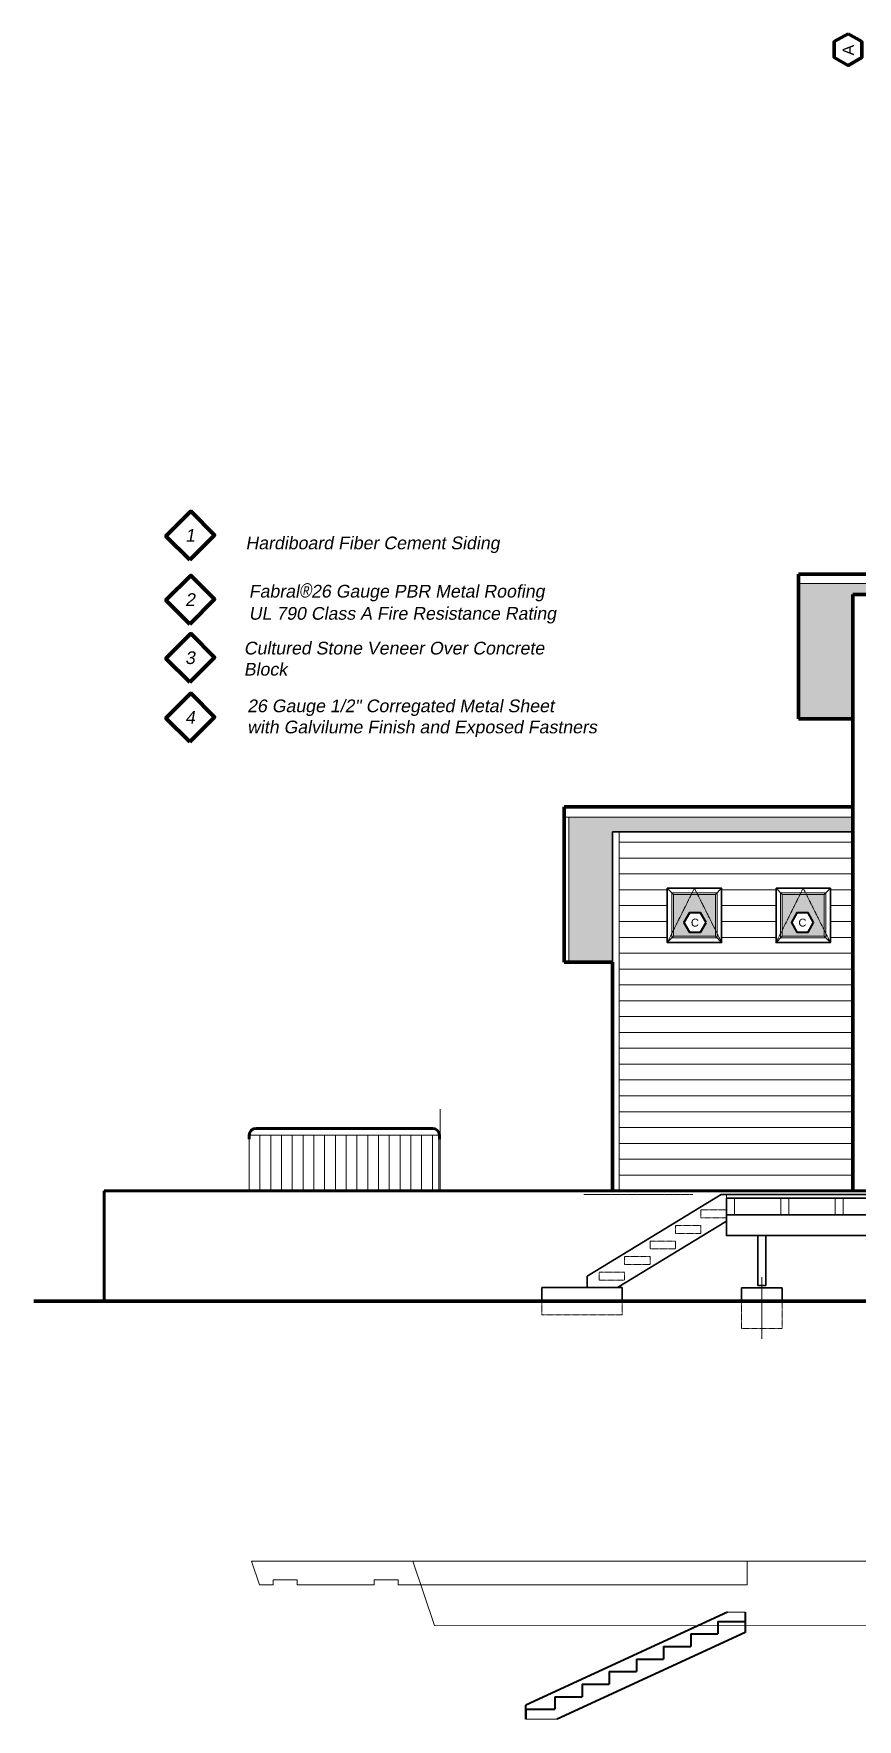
# Model space of a CAD drawing. Header units: inches. Extents: x -3905 to 10892, y 1064 to 9590.
# Drawn here: x -720 to -356, y 2845 to 3590 of the extents above; entities that cross this region are included whole.
import ezdxf
from ezdxf.enums import TextEntityAlignment as Align

# ---------------------------------------------------------------- set-up
doc = ezdxf.new("R2010")
doc.units = ezdxf.units.IN
doc.header["$MEASUREMENT"] = 0
for name, pattern in [('MYCENTER', [0.9375, 0.75, -0.0625, 0.0625, -0.0625]), ('MYHIDDEN', [0.1875, 0.125, -0.0625]), ('MYPHANTOM', [1.6875, 1.25, -0.0625, 0.125, -0.0625, 0.125, -0.0625])]:
    doc.linetypes.add(name, pattern=pattern)
for name, color, linetype, lineweight in [('Deck', 40, 'Continuous', 0), ('ELEVATIONS', 40, 'Continuous', 0), ('RoofFraming', 121, 'Continuous', 0), ('SECTIONS', 70, 'Continuous', 0)]:
    doc.layers.add(name, color=color, linetype=linetype, lineweight=lineweight)
doc.layers.add('Fenestration', color=40, linetype='Continuous')
doc.styles.get("Standard").update_dxf_attribs({"font": 'arial.ttf', "oblique": 10})

# ---------------------------------------------------------------- blocks, each defined once
blk = doc.blocks.new('Material_Label')
at = {"color": 0, "linetype": 'Continuous', "lineweight": 70}
blk.add_lwpolyline([(7.51, -7.51), (15.35, 0.32), (7.84, 7.84), (0, 0)], close=True, dxfattribs=at)
at = {"linetype": 'Continuous', "lineweight": 18, "oblique": 10}
blk.add_attdef('MAT', text='', height=4, dxfattribs=at).set_placement((7.59, -1.79), align=Align.CENTER)

msp = doc.modelspace()

# ---------------------------------------------------------------- hatches: boundary and pattern name
at = {"layer": 'ELEVATIONS', "linetype": 'Continuous', "lineweight": 5}
h = msp.add_hatch(color=252, dxfattribs=at)
h.dxf.hatch_style = 1
h.paths.add_polyline_path([(-358.37786, 3342.12004), (-89.87786, 3342.12004), (-89.87786, 3287.19612), (-65.87786, 3287.19612), (-65.87786, 3342.12004), (-65.87786, 3346.91078), (-382.37786, 3346.91078), (-382.37786, 3342.12004), (-382.37786, 3287.19612), (-358.37786, 3287.19612)])
at = {"layer": 'ELEVATIONS', "linetype": 'Continuous', "lineweight": 70}
h = msp.add_hatch(color=252, dxfattribs=at)
h.dxf.hatch_style = 1
h.paths.add_polyline_path([(-358.37786, 3237.1788), (-358.37786, 3243.79408), (-483.75286, 3243.79408), (-483.75286, 3179.66873), (-464.50286, 3179.66873), (-464.50286, 3237.1788)])
at = {"layer": 'ELEVATIONS', "linetype": 'Continuous', "lineweight": 5}
h = msp.add_hatch(color=254, dxfattribs=at)
h.dxf.hatch_style = 1
h.paths.add_polyline_path([(-419.00286, 3209.60869), (-437.50286, 3209.60869), (-437.50286, 3191.10869), (-419.00286, 3191.10869)])
h.paths.add_polyline_path([(-430.49116, 3201.42395), (-425.59116, 3201.42395), (-423.14116, 3197.18042), (-425.59116, 3192.9369), (-430.49116, 3192.9369), (-432.94116, 3197.18042)], flags=16)
h.paths.add_polyline_path([(-430.70969, 3194.5119), (-425.69843, 3194.5119), (-425.69843, 3199.7619), (-430.70969, 3199.7619)], flags=8)
h = msp.add_hatch(color=254, dxfattribs=at)
h.dxf.hatch_style = 1
h.paths.add_polyline_path([(-371.00286, 3209.60869), (-389.50286, 3209.60869), (-389.50286, 3191.10869), (-371.00286, 3191.10869)])
h.paths.add_polyline_path([(-383.00526, 3201.42395), (-378.10526, 3201.42395), (-375.65526, 3197.18042), (-378.10526, 3192.9369), (-383.00526, 3192.9369), (-385.45526, 3197.18042)], flags=16)
h.paths.add_polyline_path([(-383.22378, 3194.5119), (-378.21253, 3194.5119), (-378.21253, 3199.7619), (-383.22378, 3199.7619)], flags=8)

# ---------------------------------------------------------------- linework, layer by layer
at = {"layer": 'Deck', "linetype": 'Continuous', "lineweight": 9}
for p, q in [((-412.37786, 3075.38705), (-10.62786, 3075.38705)), ((-413.73219, 2892.52931), (-405.87786, 2892.52931)), ((-502.62786, 2845.27931), (-488.82346, 2845.27931))]:
    msp.add_line(p, q, dxfattribs=at)
at = {"layer": 'ELEVATIONS', "linetype": 'Continuous', "lineweight": 70}
for p, q in [((-65.87786, 3351.09779), (-382.37786, 3351.09779)), ((-382.37786, 3351.09779), (-382.37786, 3342.12004)), ((-382.37786, 3342.12004), (-382.37786, 3287.19612)), ((-358.37786, 3342.12004), (-358.37786, 3078.63705)), ((-89.87786, 3342.12004), (-358.37786, 3342.12004)), ((-382.37786, 3287.19612), (-358.37786, 3287.19612)), ((-358.37786, 3248.34877), (-485.75286, 3248.34877)), ((-485.75286, 3248.34877), (-485.75286, 3243.79408)), ((-485.75286, 3243.79408), (-485.75286, 3179.66873)), ((-485.75286, 3179.66873), (-464.50286, 3179.66873))]:
    msp.add_line(p, q, dxfattribs=at)
at = {"layer": 'ELEVATIONS', "linetype": 'Continuous', "lineweight": 5}
for p, q in [((-65.87786, 3346.91078), (-382.37786, 3346.91078)), ((-414.12786, 3075.38705), (-414.12786, 3077.01205)), ((-398.55727, 3013.31728), (-398.55727, 3040.59751))]:
    msp.add_line(p, q, dxfattribs=at)
at = {"layer": 'ELEVATIONS', "linetype": 'Continuous', "lineweight": 0}
for p, q in [((-358.37786, 3243.79408), (-485.75286, 3243.79408)), ((-483.75286, 3243.79408), (-483.75286, 3179.66873)), ((-358.37786, 3232.63705), (-461.50286, 3232.63705)), ((-358.37786, 3225.63705), (-461.50286, 3225.63705)), ((-358.37786, 3218.63705), (-461.50286, 3218.63705)), ((-440.25286, 3211.63705), (-461.50286, 3211.63705)), ((-440.25286, 3212.35869), (-437.50286, 3209.60869)), ((-419.00286, 3209.60869), (-416.25286, 3212.35869)), ((-392.25286, 3211.63705), (-416.25286, 3211.63705)), ((-389.50286, 3209.60869), (-392.25286, 3212.35869)), ((-371.00286, 3209.60869), (-368.25286, 3212.35869)), ((-358.37786, 3211.63705), (-368.25286, 3211.63705)), ((-440.25286, 3204.63705), (-461.50286, 3204.63705)), ((-392.25286, 3204.63705), (-416.25286, 3204.63705)), ((-358.37786, 3204.63705), (-368.25286, 3204.63705)), ((-440.25286, 3197.63705), (-461.50286, 3197.63705)), ((-392.25286, 3197.63705), (-416.25286, 3197.63705)), ((-358.37786, 3197.63705), (-368.25286, 3197.63705)), ((-440.25286, 3190.63705), (-461.50286, 3190.63705)), ((-437.50286, 3191.10869), (-440.25286, 3188.35869)), ((-419.00286, 3191.10869), (-416.25286, 3188.35869)), ((-392.25286, 3190.63705), (-416.25286, 3190.63705)), ((-389.50286, 3191.10869), (-392.25286, 3188.35869)), ((-371.00286, 3191.10869), (-368.25286, 3188.35869)), ((-358.37786, 3190.63705), (-368.25286, 3190.63705)), ((-358.37786, 3183.63705), (-461.50286, 3183.63705)), ((-358.37786, 3176.63705), (-461.50286, 3176.63705)), ((-358.37786, 3169.63705), (-461.50286, 3169.63705)), ((-358.37786, 3162.63705), (-461.50286, 3162.63705)), ((-358.37786, 3155.63705), (-461.50286, 3155.63705)), ((-358.37786, 3148.63705), (-461.50286, 3148.63705)), ((-358.37786, 3141.63705), (-461.50286, 3141.63705)), ((-358.37786, 3134.63705), (-461.50286, 3134.63705)), ((-358.37786, 3127.63705), (-461.50286, 3127.63705)), ((-358.37786, 3120.63705), (-461.50286, 3120.63705)), ((-358.37786, 3113.63705), (-461.50286, 3113.63705)), ((-358.37786, 3106.63705), (-461.50286, 3106.63705)), ((-358.37786, 3099.63705), (-461.50286, 3099.63705)), ((-358.37786, 3092.63705), (-461.50286, 3092.63705)), ((-358.37786, 3085.63705), (-461.50286, 3085.63705))]:
    msp.add_line(p, q, dxfattribs=at)
at = {"layer": 'ELEVATIONS', "linetype": 'Continuous', "lineweight": 35}
for p, q in [((-358.37786, 3237.1788), (-464.50286, 3237.1788)), ((-464.50286, 3237.1788), (-464.50286, 3078.63705)), ((-475.56164, 3040.99888), (-416.42645, 3077.13705)), ((-416.42645, 3077.13705), (-414.12786, 3077.13705)), ((-414.12786, 3077.13705), (-0.7524, 3076.88093)), ((-462.19913, 3035.98047), (-414.12786, 3065.35736)), ((-475.56164, 3040.99888), (-475.56164, 3035.98047)), ((-495.61569, 3035.98047), (-460.19913, 3035.98047)), ((-495.61569, 3035.98047), (-495.61569, 3029.88705)), ((-460.19913, 3035.98047), (-460.19913, 3029.88705)), ((-407.55727, 3035.88705), (-389.55727, 3035.88705)), ((-407.55727, 3035.88705), (-407.55727, 3029.88705)), ((-389.55727, 3029.88705), (-389.55727, 3035.88705))]:
    msp.add_line(p, q, dxfattribs=at)
at = {"layer": 'ELEVATIONS', "linetype": 'MYCENTER', "lineweight": 0}
for p, q in [((-440.25286, 3188.35869), (-428.25286, 3212.35869)), ((-428.25286, 3212.35869), (-416.25286, 3188.35869)), ((-392.25286, 3188.35869), (-380.25286, 3212.35869)), ((-380.25286, 3212.35869), (-368.25286, 3188.35869))]:
    msp.add_line(p, q, dxfattribs=at)
at = {"layer": 'ELEVATIONS', "linetype": 'Continuous', "lineweight": 9}
for p, q in [((-540.82666, 3103.26608), (-624.82666, 3103.26608)), ((-624.82666, 3102.34907), (-624.82666, 3078.63705)), ((-620.06822, 3103.26608), (-620.06822, 3078.63705)), ((-615.30977, 3103.26608), (-615.30977, 3078.63705)), ((-610.55133, 3103.26608), (-610.55133, 3078.63705)), ((-605.79288, 3103.26608), (-605.79288, 3078.63705)), ((-601.03444, 3103.26608), (-601.03444, 3078.63705)), ((-596.276, 3103.26608), (-596.276, 3078.63705)), ((-591.51755, 3103.26608), (-591.51755, 3078.63705)), ((-586.75911, 3103.26608), (-586.75911, 3078.63705)), ((-582.00066, 3103.26608), (-582.00066, 3078.63705)), ((-577.24222, 3103.26608), (-577.24222, 3078.63705)), ((-572.48378, 3103.26608), (-572.48378, 3078.63705)), ((-567.72533, 3103.26608), (-567.72533, 3078.63705)), ((-562.96689, 3103.26608), (-562.96689, 3078.63705)), ((-558.20844, 3103.26608), (-558.20844, 3078.63705)), ((-553.45, 3103.26608), (-553.45, 3078.63705)), ((-548.69156, 3103.26608), (-548.69156, 3078.63705)), ((-543.93311, 3103.26608), (-543.93311, 3078.63705)), ((-541.03625, 3103.26608), (-541.03625, 3078.63705))]:
    msp.add_line(p, q, dxfattribs=at)
at = {"layer": 'ELEVATIONS', "linetype": 'Continuous', "lineweight": 60}
for p, q in [((209.12214, 3078.63705), (-688.87786, 3078.63705)), ((-688.87786, 3078.63705), (-688.87786, 3029.88705))]:
    msp.add_line(p, q, dxfattribs=at)
at = {"layer": 'ELEVATIONS', "linetype": 'MYPHANTOM', "lineweight": 5}
msp.add_line((-429.03927, 3077.13705), (-477.03927, 3077.13705), dxfattribs=at)
at = {"layer": 'ELEVATIONS', "linetype": 'Continuous', "lineweight": 40}
for p, q in [((-358.37786, 3078.63705), (-461.75286, 3078.63705)), ((-413.73219, 2892.52931), (-502.62786, 2851.49605)), ((-405.87786, 2892.52931), (-405.87786, 2883.56608)), ((-405.87786, 2883.56608), (-488.82346, 2845.27931)), ((-429.87786, 2882.95117), (-429.87786, 2877.4121)), ((-429.87786, 2882.95117), (-417.87786, 2882.95117)), ((-417.87786, 2888.49024), (-417.87786, 2882.95117)), ((-417.87786, 2888.49024), (-405.87786, 2888.49024)), ((-441.87786, 2877.4121), (-441.87786, 2871.87304)), ((-441.87786, 2877.4121), (-429.87786, 2877.4121)), ((-465.87786, 2866.33397), (-465.87786, 2860.7949)), ((-465.87786, 2866.33397), (-453.87786, 2866.33397)), ((-453.87786, 2871.87304), (-453.87786, 2866.33397)), ((-453.87786, 2871.87304), (-441.87786, 2871.87304)), ((-477.87786, 2860.7949), (-477.87786, 2855.25583)), ((-477.87786, 2860.7949), (-465.87786, 2860.7949)), ((-502.62786, 2845.27931), (-502.62786, 2851.49605)), ((-489.87786, 2855.25583), (-489.87786, 2849.71677)), ((-489.87786, 2855.25583), (-477.87786, 2855.25583)), ((-502.62786, 2849.71677), (-502.62786, 2845.27931)), ((-502.62786, 2849.71677), (-489.87786, 2849.71677))]:
    msp.add_line(p, q, dxfattribs=at)
at = {"layer": 'ELEVATIONS', "linetype": 'Continuous', "lineweight": 100}
msp.add_line((233.57815, 3029.88705), (-719.92068, 3029.88705), dxfattribs=at)
at = {"layer": 'ELEVATIONS', "linetype": 'MYHIDDEN', "lineweight": 0}
for p, q in [((-495.61569, 3029.88705), (-495.61569, 3023.98047)), ((-460.19913, 3023.98047), (-495.61569, 3023.98047)), ((-460.19913, 3029.88705), (-460.19913, 3023.98047)), ((-407.55727, 3029.88705), (-407.55727, 3017.88705)), ((-389.55727, 3017.88705), (-389.55727, 3029.88705)), ((-407.55727, 3017.88705), (-389.55727, 3017.88705))]:
    msp.add_line(p, q, dxfattribs=at)
at = {"layer": 'ELEVATIONS', "linetype": 'Continuous', "lineweight": 0}
for points in [[(-464.50286, 3078.63705), (-461.50286, 3078.63705), (-461.50286, 3237.1788), (-464.50286, 3237.1788)], [(-438.25286, 3210.35869), (-418.25286, 3210.35869), (-418.25286, 3190.35869), (-438.25286, 3190.35869)], [(-437.50286, 3209.60869), (-419.00286, 3209.60869), (-419.00286, 3191.10869), (-437.50286, 3191.10869)], [(-390.25286, 3210.35869), (-370.25286, 3210.35869), (-370.25286, 3190.35869), (-390.25286, 3190.35869)], [(-389.50286, 3209.60869), (-371.00286, 3209.60869), (-371.00286, 3191.10869), (-389.50286, 3191.10869)]]:
    msp.add_lwpolyline(points, close=True, dxfattribs=at)
at = {"layer": 'ELEVATIONS', "linetype": 'Continuous', "lineweight": 30}
for points in [[(-440.25286, 3212.35869), (-416.25286, 3212.35869), (-416.25286, 3188.35869), (-440.25286, 3188.35869)], [(-392.25286, 3212.35869), (-368.25286, 3212.35869), (-368.25286, 3188.35869), (-392.25286, 3188.35869)]]:
    msp.add_lwpolyline(points, close=True, dxfattribs=at)
at = {"layer": 'ELEVATIONS', "lineweight": 40}
for points in [[(-423.14116, 3197.18042), (-425.59116, 3201.42395), (-430.49116, 3201.42395), (-432.94116, 3197.18042), (-430.49116, 3192.9369), (-425.59116, 3192.9369)], [(-375.65526, 3197.18042), (-378.10526, 3201.42395), (-383.00526, 3201.42395), (-385.45526, 3197.18042), (-383.00526, 3192.9369), (-378.10526, 3192.9369)]]:
    msp.add_lwpolyline(points, close=True, dxfattribs=at)
at = {"layer": 'ELEVATIONS', "linetype": 'Continuous', "lineweight": 70}
msp.add_lwpolyline([(-464.50286, 3179.66873), (-464.50286, 3078.63705)], dxfattribs=at)
at = {"layer": 'ELEVATIONS', "linetype": 'Continuous', "lineweight": 60}
msp.add_lwpolyline([(-540.82666, 3101.43207), (-540.82666, 3103.26608, 0.414213562), (-543.82666, 3106.26608), (-621.82666, 3106.26608, 0.414213562), (-624.82666, 3103.26608), (-624.82666, 3101.43207)], format="xyb", dxfattribs=at)
at = {"layer": 'ELEVATIONS', "linetype": 'Continuous', "lineweight": 35}
for points in [[(-414.12786, 3068.13705), (-2.62786, 3068.13705), (-2.62786, 3075.38705), (-414.12786, 3075.38705)], [(-400.30727, 3058.88705), (-396.80727, 3058.88705), (-396.80727, 3036.88705), (-400.30727, 3036.88705)]]:
    msp.add_lwpolyline(points, close=True, dxfattribs=at)
at = {"layer": 'ELEVATIONS', "linetype": 'Continuous', "lineweight": 5}
for points in [[(-414.12786, 3075.38705), (-410.62786, 3075.38705), (-410.62786, 3068.13705), (-414.12786, 3068.13705)], [(-390.12786, 3075.38705), (-386.62786, 3075.38705), (-386.62786, 3068.13705), (-390.12786, 3068.13705)], [(-366.12786, 3075.38705), (-362.62786, 3075.38705), (-362.62786, 3068.13705), (-366.12786, 3068.13705)]]:
    msp.add_lwpolyline(points, close=True, dxfattribs=at)
at = {"layer": 'ELEVATIONS', "linetype": 'MYHIDDEN', "lineweight": 5}
for points in [[(-425.37786, 3066.76205), (-414.12786, 3066.76205), (-414.12786, 3070.26205), (-425.37786, 3070.26205)], [(-436.62786, 3059.88705), (-425.37786, 3059.88705), (-425.37786, 3063.38705), (-436.62786, 3063.38705)], [(-447.87786, 3053.01205), (-436.62786, 3053.01205), (-436.62786, 3056.51205), (-447.87786, 3056.51205)], [(-459.12786, 3046.13705), (-447.87786, 3046.13705), (-447.87786, 3049.63705), (-459.12786, 3049.63705)], [(-470.37786, 3039.26205), (-459.12786, 3039.26205), (-459.12786, 3042.76205), (-470.37786, 3042.76205)]]:
    msp.add_lwpolyline(points, close=True, dxfattribs=at)
at = {"layer": 'ELEVATIONS', "linetype": 'Continuous', "lineweight": 35}
msp.add_lwpolyline([(-10.62786, 3068.13705), (-414.12786, 3068.13705), (-414.12786, 3058.88705), (-2.62786, 3058.88705), (-2.62786, 3068.13705)], dxfattribs=at)
at = {"layer": 'Fenestration', "lineweight": 70}
msp.add_lwpolyline([(-360.46795, 3589.75472), (-366.53013, 3586.25472), (-366.53013, 3579.25472), (-360.46795, 3575.75472), (-354.40577, 3579.25472), (-354.40577, 3586.25472)], close=True, dxfattribs=at)
at = {"layer": 'RoofFraming', "linetype": 'Continuous', "lineweight": 5}
for p, q in [((-623.73273, 2915.15568), (-8.2629, 2915.15568)), ((-542.94118, 2886.63981), (-36.54874, 2886.59178))]:
    msp.add_line(p, q, dxfattribs=at)
at = {"layer": 'SECTIONS', "linetype": 'Continuous', "lineweight": 9}
for p, q in [((-540.43859, 3114.71152), (-540.43859, 3078.63705)), ((-540.43859, 3078.63705), (-540.43859, 3114.71152)), ((-540.43859, 3114.71152), (-540.43859, 3078.63705))]:
    msp.add_line(p, q, dxfattribs=at)
at = {"layer": 'SECTIONS', "lineweight": 0}
for p, q in [((-623.73273, 2915.15568), (-620.20411, 2904.65498)), ((-404.99024, 2904.61271), (-404.98818, 2915.11271)), ((-614.20367, 2906.9038), (-614.20411, 2904.6538)), ((-603.70367, 2906.90174), (-614.20367, 2906.9038)), ((-603.70411, 2904.65174), (-603.70367, 2906.90174)), ((-569.61119, 2906.89505), (-569.61163, 2904.64505)), ((-559.11119, 2906.89298), (-569.61119, 2906.89505)), ((-559.11163, 2904.64298), (-559.11119, 2906.89298))]:
    msp.add_line(p, q, dxfattribs=at)
at = {"layer": 'SECTIONS', "linetype": 'Continuous', "lineweight": 0}
for p, q in [((-542.94118, 2886.63981), (-552.51886, 2915.14169)), ((-620.20411, 2904.65498), (-614.20411, 2904.6538)), ((-603.70411, 2904.65174), (-569.61163, 2904.64505)), ((-559.11163, 2904.64298), (-404.99024, 2904.61271))]:
    msp.add_line(p, q, dxfattribs=at)

# ---------------------------------------------------------------- block references
at = {"layer": 'ELEVATIONS', "linetype": 'Continuous', "lineweight": 60, "xscale": 1.4, "yscale": 1.4, "zscale": 1.4}
for p, values in [((-661.54323, 3367.89479), {'MAT': '1'}), ((-661.54323, 3339.53018), {'MAT': '2'}), ((-661.54323, 3313.85615), {'MAT': '3'}), ((-661.54323, 3287.47253), {'MAT': '4'})]:
    msp.add_blockref('Material_Label', p, dxfattribs=at).add_auto_attribs(values)

# ---------------------------------------------------------------- texts
at = {"layer": 'ELEVATIONS', "lineweight": 0}
for p in [(-429.83469, 3195.3869), (-382.34878, 3195.3869)]:
    msp.add_text('C', height=3.5, dxfattribs=at).set_placement(p)
at = {"layer": 'ELEVATIONS', "linetype": 'Continuous', "lineweight": 5, "char_height": 5.6, "attachment_point": 1}
for s, width, insert in [('Hardiboard Fiber Cement Siding', 138.177318, (-626.43448, 3367.63974)), ('Fabral{\\fTechnicLite|b0|i0|c2|p2;\\H1.125x;®}26 Gauge PBR Metal Roofing\\PUL 790 Class A Fire Resistance Rating', 169.4862897, (-624.9662, 3347.02422)), ('Cultured Stone Veneer Over Concrete Block', 138.177318, (-627.16862, 3321.18597)), ('26 Gauge 1/2" Corregated Metal Sheet\\Pwith Galvilume Finish and Exposed Fastners', 196.2722267, (-625.70034, 3295.68434))]:
    msp.add_mtext_dynamic_manual_height_columns(s, width=width, gutter_width=53.44463, heights=[0], dxfattribs=dict(at, insert=insert))
at = {"layer": 'Fenestration', "lineweight": 0}
msp.add_text('A', height=5, rotation=90, dxfattribs=at).set_placement((-357.90577, 3580.19255))

doc.saveas('drawing.dxf')
